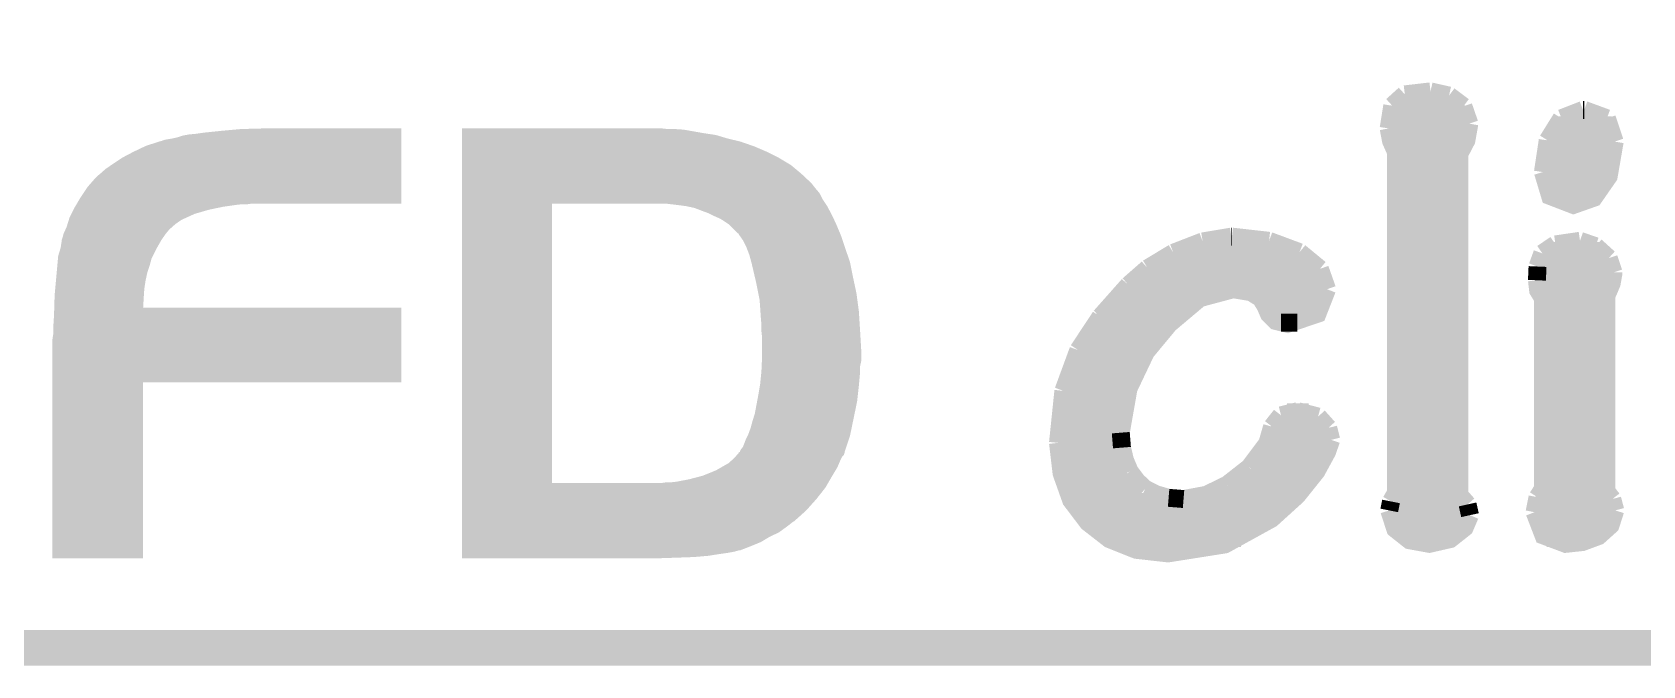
# Model space of a CAD drawing. Extents: x -4.2 to 27.1, y -3.9 to 55.1.
# Drawn here: x 11.67 to 18.51, y -3.89 to -1.19 of the extents above; entities that cross this region are included whole.
import ezdxf

# ---------------------------------------------------------------- set-up
doc = ezdxf.new("R2010")
doc.units = 0
doc.layers.add('MCP2517FD_CLICK_GKO', color=5, linetype='CONTINUOUS')
doc.layers.add('MCP2517FD_CLICK_GTO', color=14, linetype='CONTINUOUS')

msp = doc.modelspace()

# ---------------------------------------------------------------- linework, layer by layer
at = {"layer": 'MCP2517FD_CLICK_GKO', "const_width": 0.1524}
msp.add_lwpolyline([(-1.27, -3.81), (21.59, -3.81), (24.13, -1.27)], dxfattribs=at)
at = {"layer": 'MCP2517FD_CLICK_GTO', "const_width": 0.0762}
for points in [[(17.44726, -1.50622), (17.5006, -1.45796)], [(17.5006, -1.45796), (17.60982, -1.44526)], [(17.60982, -1.44526), (17.68856, -1.46304)], [(17.68856, -1.46304), (17.74952, -1.50876)], [(17.43202, -1.60274), (17.44726, -1.50622)], [(17.44472, -1.51384), (17.7546, -1.51384)], [(17.74952, -1.50876), (17.77492, -1.58242)], [(18.16608, -1.55956), (18.25752, -1.524)], [(18.25752, -1.524), (18.2626, -1.524)], [(18.2626, -1.524), (18.35912, -1.55956)], [(17.43202, -1.59004), (17.77492, -1.59004)], [(17.43202, -1.60274), (17.44218, -1.65608), (17.4625, -1.7018)], [(17.73174, -3.15976), (17.73174, -1.71196), (17.76222, -1.65354), (17.77492, -1.58242)], [(18.10766, -1.65354), (18.16608, -1.55956)], [(18.14068, -1.59004), (18.37944, -1.59004)], [(18.35912, -1.55956), (18.39214, -1.65862)], [(17.44726, -1.66624), (17.75714, -1.66624)], [(18.08734, -1.78816), (18.10766, -1.65354)], [(18.08734, -1.78816), (18.11782, -1.88976), (18.21688, -1.92786), (18.30324, -1.89738), (18.36674, -1.80594), (18.39214, -1.65862)], [(18.10258, -1.66624), (18.39214, -1.66624)], [(17.4625, -3.15214), (17.4625, -1.7018)], [(17.4625, -1.74244), (17.73174, -1.74244)], [(18.08988, -1.74244), (18.38452, -1.74244)], [(17.4625, -1.81864), (17.73174, -1.81864)], [(18.08988, -1.81864), (18.36166, -1.81864)], [(17.4625, -1.89484), (17.73174, -1.89484)], [(18.1229, -1.89484), (18.30578, -1.89484)], [(17.4625, -1.97104), (17.73174, -1.97104)], [(16.51762, -2.13106), (16.64208, -2.0828)], [(16.64208, -2.0828), (16.764, -2.06248)], [(16.764, -2.06248), (16.76654, -2.06248)], [(16.76654, -2.06248), (16.92402, -2.08026)], [(16.92402, -2.08026), (17.05356, -2.12852)], [(17.4625, -2.04724), (17.73174, -2.04724)], [(18.14068, -2.0955), (18.24482, -2.08026)], [(18.24482, -2.08026), (18.31086, -2.10312)], [(16.4084, -2.1971), (16.51762, -2.13106)], [(16.53286, -2.12344), (17.0434, -2.12344)], [(17.05356, -2.12852), (17.13992, -2.19964)], [(17.4625, -2.12344), (17.73174, -2.12344)], [(18.06448, -2.18948), (18.0848, -2.1336)], [(18.0848, -2.1336), (18.14068, -2.0955)], [(18.09496, -2.12344), (18.34134, -2.12344)], [(18.31086, -2.10312), (18.36674, -2.15392)], [(18.36674, -2.15392), (18.38706, -2.21488)], [(16.32712, -2.26822), (16.4084, -2.1971)], [(16.40332, -2.19964), (17.13992, -2.19964)], [(17.13992, -2.19964), (17.1704, -2.286)], [(17.4625, -2.19964), (17.73174, -2.19964)], [(18.06194, -2.2479), (18.06448, -2.18948)], [(18.06194, -2.19964), (18.38452, -2.19964)], [(18.35658, -3.14452), (18.35658, -2.31394), (18.36674, -2.29108), (18.37944, -2.2606), (18.38706, -2.21742), (18.38706, -2.21488)], [(16.20774, -2.40284), (16.32712, -2.26822)], [(16.2941, -2.8956), (16.32712, -2.70764), (16.40078, -2.5527), (16.49984, -2.43332), (16.62938, -2.3241), (16.77162, -2.286), (16.84782, -2.2987), (16.88846, -2.3241), (16.90878, -2.35712), (16.92402, -2.39268), (16.95196, -2.42062), (17.00276, -2.43332), (17.12976, -2.39014), (17.1704, -2.286)], [(16.3195, -2.27584), (17.1704, -2.27584)], [(17.4625, -2.27584), (17.73174, -2.27584)], [(18.06194, -2.2479), (18.06702, -2.29108), (18.08734, -2.3241)], [(18.06448, -2.27584), (18.37436, -2.27584)], [(16.24838, -2.35204), (16.58366, -2.35204)], [(16.90624, -2.35204), (17.1577, -2.35204)], [(17.4625, -2.35204), (17.73174, -2.35204)], [(18.08734, -3.13436), (18.08734, -2.3241)], [(18.08734, -2.35204), (18.35658, -2.35204)], [(16.11376, -2.54508), (16.20774, -2.40284)], [(16.18742, -2.42824), (16.50238, -2.42824)], [(16.97482, -2.42824), (17.0434, -2.42824)], [(17.4625, -2.42824), (17.73174, -2.42824)], [(18.08734, -2.42824), (18.35658, -2.42824)], [(16.05026, -2.7178), (16.11376, -2.54508)], [(16.13408, -2.50444), (16.4338, -2.50444)], [(17.4625, -2.50444), (17.73174, -2.50444)], [(18.08734, -2.50444), (18.35658, -2.50444)], [(16.09598, -2.58064), (16.383, -2.58064)], [(17.4625, -2.58064), (17.73174, -2.58064)], [(18.08734, -2.58064), (18.35658, -2.58064)], [(16.0655, -2.65684), (16.3449, -2.65684)], [(17.4625, -2.65684), (17.73174, -2.65684)], [(18.08734, -2.65684), (18.35658, -2.65684)], [(16.0274, -2.93878), (16.05026, -2.7178)], [(16.04772, -2.73304), (16.31696, -2.73304)], [(17.4625, -2.73304), (17.73174, -2.73304)], [(18.08734, -2.73304), (18.35658, -2.73304)], [(16.03502, -2.80924), (16.30172, -2.80924)], [(16.93672, -2.8702), (16.97482, -2.82194)], [(16.97482, -2.82194), (17.04594, -2.80416)], [(17.00022, -2.80924), (17.09166, -2.80924)], [(17.04594, -2.80416), (17.1323, -2.82702)], [(17.1323, -2.82702), (17.17548, -2.87528)], [(17.4625, -2.80924), (17.73174, -2.80924)], [(18.08734, -2.80924), (18.35658, -2.80924)], [(16.0274, -2.88544), (16.2941, -2.88544)], [(16.2941, -2.8956), (16.29918, -2.9591)], [(16.9164, -2.94132), (16.93672, -2.8702)], [(16.93164, -2.88544), (17.18056, -2.88544)], [(17.17548, -2.87528), (17.18818, -2.92608)], [(17.4625, -2.88544), (17.73174, -2.88544)], [(18.08734, -2.88544), (18.35658, -2.88544)], [(16.0274, -2.93878), (16.04264, -3.06832), (16.08328, -3.18262), (16.1544, -3.2766), (16.24584, -3.34772), (16.36014, -3.39344), (16.49476, -3.40868), (16.73606, -3.37058), (16.93418, -3.26136), (17.0434, -3.1623), (17.12468, -3.0607), (17.1704, -2.97688), (17.18818, -2.92608)], [(16.0274, -2.96164), (16.29918, -2.96164)], [(16.29918, -2.9591), (16.31188, -3.01244)], [(16.8402, -3.04292), (16.9164, -2.94132)], [(16.90624, -2.96164), (17.17802, -2.96164)], [(17.4625, -2.96164), (17.73174, -2.96164)], [(18.08734, -2.96164), (18.35658, -2.96164)], [(16.03502, -3.03784), (16.32204, -3.03784)], [(16.31188, -3.01244), (16.3322, -3.0607)], [(16.74622, -3.11658), (16.8402, -3.04292)], [(16.84528, -3.03784), (17.13738, -3.03784)], [(17.4625, -3.03784), (17.73174, -3.03784)], [(18.08734, -3.03784), (18.35658, -3.03784)], [(16.05534, -3.11404), (16.37284, -3.11404)], [(16.3322, -3.0607), (16.36268, -3.10134)], [(16.36268, -3.10134), (16.39824, -3.13436)], [(16.65732, -3.15976), (16.74622, -3.11658)], [(16.74876, -3.11404), (17.08404, -3.11404)], [(17.4625, -3.11404), (17.73174, -3.11404)], [(18.08734, -3.11404), (18.35658, -3.11404)], [(16.39824, -3.13436), (16.44396, -3.15722)], [(16.44396, -3.15722), (16.4973, -3.17246)], [(16.4973, -3.17246), (16.5608, -3.17754)], [(16.5608, -3.17754), (16.65732, -3.15976)], [(17.44218, -3.1877), (17.4625, -3.15214)], [(17.73174, -3.15976), (17.7673, -3.2004)], [(18.05178, -3.23342), (18.06448, -3.16992)], [(18.06448, -3.16992), (18.08734, -3.13436)], [(18.35658, -3.14452), (18.38198, -3.17754)], [(18.38198, -3.17754), (18.39468, -3.2258)], [(16.08836, -3.19024), (17.018, -3.19024)], [(17.43456, -3.2258), (17.44218, -3.1877)], [(17.43456, -3.2258), (17.45996, -3.30454), (17.52092, -3.3528), (17.60474, -3.36804), (17.69364, -3.34772), (17.7546, -3.29946), (17.77746, -3.24612)], [(17.44218, -3.19024), (17.76222, -3.19024)], [(17.7673, -3.2004), (17.77746, -3.24612)], [(18.05178, -3.23342), (18.08988, -3.33248), (18.18386, -3.36804), (18.25498, -3.36042), (18.32356, -3.33502), (18.37436, -3.2893), (18.39468, -3.2258)], [(18.05686, -3.19024), (18.38706, -3.19024)], [(16.14424, -3.26644), (16.92656, -3.26644)], [(17.43964, -3.26644), (17.77492, -3.26644)], [(18.05686, -3.26644), (18.38706, -3.26644)], [(16.23822, -3.34264), (16.80464, -3.34264)], [(17.5006, -3.34264), (17.7038, -3.34264)], [(18.10258, -3.34264), (18.30578, -3.34264)]]:
    msp.add_lwpolyline(points, dxfattribs=at)
at = {"layer": 'MCP2517FD_CLICK_GTO'}
for points in [[(12.26312, -1.64592), (12.28598, -1.640838), (13.238476, -1.64592), (13.238476, -1.640838)], [(12.28598, -1.640838), (12.30884, -1.63322), (13.238476, -1.640838), (13.238476, -1.63322)], [(12.30884, -1.63322), (12.336778, -1.62814), (13.238476, -1.63322), (13.238478, -1.62814)], [(12.336778, -1.62814), (12.36472, -1.6256), (13.238478, -1.62814), (13.238478, -1.6256)], [(12.36472, -1.6256), (12.40028, -1.62052), (13.238478, -1.6256), (13.238478, -1.62052)], [(12.40028, -1.62052), (12.47394, -1.6129), (13.238478, -1.62052), (13.238478, -1.6129)], [(12.47394, -1.6129), (12.55776, -1.60528), (13.238478, -1.6129), (13.238478, -1.60528)], [(12.55776, -1.60528), (12.650926, -1.602762), (13.238478, -1.60528), (13.23848, -1.602762)], [(12.650926, -1.602762), (12.65174, -1.60274), (13.23848, -1.602762), (12.65174, -1.60274)], [(13.49504, -1.60528), (13.495042, -1.60274), (14.368782, -1.60528), (14.34592, -1.60274)], [(13.49504, -1.60782), (13.49504, -1.60528), (14.437362, -1.60782), (14.39926, -1.60528)], [(13.49504, -1.62306), (13.49504, -1.60782), (14.52372, -1.62306), (14.437362, -1.60782)], [(13.49504, -1.63068), (13.49504, -1.62306), (14.574522, -1.63068), (14.52372, -1.62306)], [(13.49504, -1.64592), (13.49504, -1.63068), (14.62532, -1.64592), (14.574522, -1.63068)], [(12.0523, -1.7272), (12.10056, -1.7018), (13.23847, -1.7272), (13.238472, -1.7018)], [(12.10056, -1.7018), (12.153902, -1.676398), (13.238472, -1.7018), (13.238474, -1.676398)], [(12.153902, -1.676398), (12.217404, -1.65608), (13.238474, -1.676398), (13.238476, -1.65608)], [(12.217404, -1.65608), (12.219944, -1.656078), (13.238476, -1.65608), (13.238476, -1.656078)], [(12.219944, -1.656078), (12.225022, -1.65354), (13.238476, -1.656078), (13.238476, -1.65354)], [(12.225022, -1.65354), (12.23264, -1.651), (13.238476, -1.65354), (13.238476, -1.651)], [(12.23264, -1.651), (12.26312, -1.64592), (13.238476, -1.651), (13.238476, -1.64592)], [(13.49504, -1.658622), (13.49504, -1.64592), (14.67866, -1.658622), (14.62532, -1.64592)], [(13.49504, -1.67894), (13.49504, -1.658622), (14.737078, -1.67894), (14.67866, -1.658622)], [(13.49504, -1.7018), (13.49504, -1.67894), (14.79042, -1.7018), (14.737078, -1.67894)], [(13.49504, -1.7272), (13.49504, -1.7018), (14.841218, -1.7272), (14.79042, -1.7018)], [(11.95832, -1.79578), (11.98118, -1.77546), (13.238466, -1.79578), (13.238468, -1.77546)], [(11.98118, -1.77546), (12.0142, -1.7526), (13.238468, -1.77546), (13.238468, -1.7526)], [(12.0142, -1.7526), (12.0523, -1.7272), (13.238468, -1.7526), (13.23847, -1.7272)], [(13.495038, -1.795778), (13.49504, -1.75768), (14.937738, -1.795778), (14.89202, -1.75768)], [(13.49504, -1.75768), (13.49504, -1.7272), (14.89202, -1.75768), (14.841218, -1.7272)], [(11.90498, -1.851658), (11.940538, -1.81102), (13.238462, -1.851658), (13.238464, -1.81102)], [(11.940538, -1.81102), (11.945622, -1.805938), (13.238464, -1.81102), (13.238466, -1.805938)], [(11.945622, -1.805938), (11.95832, -1.79578), (13.238466, -1.805938), (13.238466, -1.79578)], [(13.495038, -1.83388), (13.495038, -1.795778), (14.97838, -1.83388), (14.937738, -1.795778)], [(13.495038, -1.836422), (13.495038, -1.83388), (14.98092, -1.836422), (14.97838, -1.83388)], [(13.495038, -1.84658), (13.495038, -1.836422), (14.98854, -1.84658), (14.98092, -1.836422)], [(13.495038, -1.85928), (13.495038, -1.84658), (14.9987, -1.85928), (14.98854, -1.84658)], [(11.859558, -1.92278), (11.874498, -1.89738), (13.238458, -1.92278), (13.238458, -1.89738)], [(11.874498, -1.89738), (11.90498, -1.851658), (13.238458, -1.89738), (13.238462, -1.851658)], [(13.495038, -1.877064), (13.495038, -1.85928), (15.013942, -1.877064), (14.9987, -1.85928)], [(13.495038, -1.902462), (13.495038, -1.877064), (15.026642, -1.902462), (15.013942, -1.877064)], [(13.495038, -1.92278), (13.495038, -1.902462), (15.040188, -1.92278), (15.026642, -1.902462)], [(11.825604, -1.991362), (11.82878, -1.9812), (12.303758, -1.991362), (12.326112, -1.9812)], [(11.82878, -1.9812), (11.8364, -1.96596), (12.326112, -1.9812), (12.359638, -1.96596)], [(11.8364, -1.96596), (11.84529, -1.94818), (12.359638, -1.96596), (12.4206, -1.94818)], [(11.84529, -1.94818), (11.8491, -1.940562), (12.4206, -1.94818), (12.457166, -1.940562)], [(11.8491, -1.940562), (11.852088, -1.93548), (12.457166, -1.940562), (12.481562, -1.93548)], [(11.852088, -1.93548), (11.85657, -1.92786), (12.481562, -1.93548), (12.5349, -1.92786)], [(11.85657, -1.92786), (11.858064, -1.92532), (12.5349, -1.92786), (12.55776, -1.92532)], [(11.858064, -1.92532), (11.859558, -1.92278), (12.580618, -1.92532), (12.5984, -1.92278)], [(13.495022, -3.108938), (13.495038, -1.92278), (13.87856, -3.108938), (13.878582, -1.92278)], [(14.40942, -1.92786), (14.366238, -1.92278), (15.043574, -1.92786), (15.040188, -1.92278)], [(14.447504, -1.932938), (14.40942, -1.92786), (15.046958, -1.932938), (15.043574, -1.92786)], [(14.447518, -1.93294), (14.447504, -1.932938), (15.04696, -1.93294), (15.046958, -1.932938)], [(14.483082, -1.940562), (14.447518, -1.93294), (15.051026, -1.940562), (15.04696, -1.93294)], [(14.5161, -1.95326), (14.483082, -1.940562), (15.057798, -1.95326), (15.051026, -1.940562)], [(14.54404, -1.96342), (14.5161, -1.95326), (15.063218, -1.96342), (15.057798, -1.95326)], [(14.559276, -1.971038), (14.54404, -1.96342), (15.06728, -1.971038), (15.063218, -1.96342)], [(14.56944, -1.97612), (14.559276, -1.971038), (15.069652, -1.97612), (15.06728, -1.971038)], [(14.5923, -1.986282), (14.56944, -1.97612), (15.074394, -1.986282), (15.069652, -1.97612)], [(11.800838, -2.05994), (11.803378, -2.04978), (12.230606, -2.05994), (12.23772, -2.04978)], [(11.803378, -2.04978), (11.80338, -2.049778), (12.23772, -2.04978), (12.23772, -2.049778)], [(11.80338, -2.049778), (11.810306, -2.03454), (12.23772, -2.049778), (12.25042, -2.03454)], [(11.810306, -2.03454), (11.812616, -2.02946), (12.25042, -2.03454), (12.2555, -2.02946)], [(11.812616, -2.02946), (11.816082, -2.021838), (12.2555, -2.02946), (12.264074, -2.021838)], [(11.816082, -2.021838), (11.820048, -2.009142), (12.264074, -2.021838), (12.278358, -2.009142)], [(11.820048, -2.009142), (11.825604, -1.991362), (12.278358, -2.009142), (12.303758, -1.991362)], [(14.61262, -1.99898), (14.5923, -1.986282), (15.08032, -1.99898), (15.074394, -1.986282)], [(14.62786, -2.00914), (14.61262, -1.99898), (15.08506, -2.00914), (15.08032, -1.99898)], [(14.627862, -2.009142), (14.62786, -2.00914), (15.085062, -2.009142), (15.08506, -2.00914)], [(14.665964, -2.047242), (14.627862, -2.009142), (15.101104, -2.047242), (15.085062, -2.009142)], [(14.67104, -2.049794), (14.665964, -2.047242), (15.102178, -2.049794), (15.101104, -2.047242)], [(14.671044, -2.052326), (14.67104, -2.049794), (15.103244, -2.052326), (15.102178, -2.049794)], [(14.674596, -2.0574), (14.671044, -2.052326), (15.10538, -2.0574), (15.103244, -2.052326)], [(11.78052, -2.143758), (11.79068, -2.11074), (12.18311, -2.143758), (12.19962, -2.11074)], [(11.79068, -2.11074), (11.79576, -2.077718), (12.19962, -2.11074), (12.218488, -2.077718)], [(11.79576, -2.077718), (11.795762, -2.075178), (12.218488, -2.077718), (12.21994, -2.075178)], [(11.795762, -2.075178), (11.800838, -2.05994), (12.21994, -2.075178), (12.230606, -2.05994)], [(14.68882, -2.077722), (14.674596, -2.0574), (15.112154, -2.077722), (15.10538, -2.0574)], [(14.70406, -2.1082), (14.68882, -2.077722), (15.122314, -2.1082), (15.112154, -2.077722)], [(14.705038, -2.11074), (14.70406, -2.1082), (15.12316, -2.11074), (15.122314, -2.1082)], [(14.71676, -2.14122), (14.705038, -2.11074), (15.133762, -2.14122), (15.12316, -2.11074)], [(11.774054, -2.214882), (11.776824, -2.1844), (12.15898, -2.214882), (12.16914, -2.1844)], [(11.776824, -2.1844), (11.779364, -2.156462), (12.16914, -2.1844), (12.176758, -2.156462)], [(11.779364, -2.156462), (11.78052, -2.143758), (12.176758, -2.156462), (12.18311, -2.143758)], [(14.724212, -2.169162), (14.71676, -2.14122), (15.14348, -2.169162), (15.133762, -2.14122)], [(14.72692, -2.17932), (14.724212, -2.169162), (15.145512, -2.17932), (15.14348, -2.169162)], [(14.739366, -2.23266), (14.72692, -2.17932), (15.15618, -2.23266), (15.145512, -2.17932)], [(11.76782, -2.283458), (11.77082, -2.25044), (12.14628, -2.283458), (12.15136, -2.25044)], [(11.77082, -2.25044), (11.774054, -2.214882), (12.15136, -2.25044), (12.15898, -2.214882)], [(14.7447, -2.25552), (14.739366, -2.23266), (15.16108, -2.25552), (15.15618, -2.23266)], [(14.754352, -2.30378), (14.7447, -2.25552), (15.17142, -2.30378), (15.16108, -2.25552)], [(11.763662, -2.36474), (11.764972, -2.32156), (12.141224, -2.36474), (12.14374, -2.32156)], [(11.764972, -2.32156), (11.76528, -2.311402), (12.14374, -2.32156), (12.144416, -2.311402)], [(11.76528, -2.311402), (11.76782, -2.283458), (12.144416, -2.311402), (12.14628, -2.283458)], [(14.75994, -2.33172), (14.754352, -2.30378), (15.175146, -2.33172), (15.17142, -2.30378)], [(11.76274, -2.39522), (11.763662, -2.364762), (13.238476, -2.39522), (13.23848, -2.364762)], [(11.763662, -2.364762), (11.763662, -2.36474), (13.23848, -2.364762), (12.141224, -2.36474)], [(14.76248, -2.36728), (14.75994, -2.33172), (15.179888, -2.36728), (15.175146, -2.33172)], [(14.763328, -2.37998), (14.76248, -2.36728), (15.18158, -2.37998), (15.179888, -2.36728)], [(14.76502, -2.40538), (14.763328, -2.37998), (15.183168, -2.40538), (15.18158, -2.37998)], [(11.7602, -2.43586), (11.76274, -2.39522), (13.238474, -2.43586), (13.238476, -2.39522)], [(11.7602, -2.471418), (11.7602, -2.43586), (13.238472, -2.471418), (13.238474, -2.43586)], [(14.76756, -2.435858), (14.76502, -2.40538), (15.185074, -2.435858), (15.183168, -2.40538)], [(14.76756, -2.46126), (14.76756, -2.435858), (15.18666, -2.46126), (15.185074, -2.435858)], [(14.76756, -2.4638), (14.76756, -2.46126), (15.18681, -2.4638), (15.18666, -2.46126)], [(11.75512, -2.504438), (11.7602, -2.471418), (13.23847, -2.504438), (13.238472, -2.471418)], [(11.75512, -2.68224), (11.75512, -2.504438), (13.238458, -2.68224), (13.23847, -2.504438)], [(14.7701, -2.486662), (14.76756, -2.4638), (15.188156, -2.486662), (15.18681, -2.4638)], [(14.7701, -2.547618), (14.7701, -2.486662), (15.19174, -2.547618), (15.188156, -2.486662)], [(14.768598, -2.613662), (14.769638, -2.590802), (15.18666, -2.613662), (15.19174, -2.590802)], [(14.769638, -2.590802), (14.7701, -2.58064), (15.19174, -2.590802), (15.19174, -2.58064)], [(14.7701, -2.58064), (14.7701, -2.547618), (15.19174, -2.58064), (15.19174, -2.547618)], [(14.76248, -2.68732), (14.767304, -2.63906), (15.182272, -2.68732), (15.18666, -2.63906)], [(14.767304, -2.63906), (14.76756, -2.636518), (15.18666, -2.63906), (15.18666, -2.636518)], [(14.76756, -2.636518), (14.768598, -2.613662), (15.18666, -2.636518), (15.18666, -2.613662)], [(11.75512, -2.682262), (11.75512, -2.68224), (12.1412, -2.682262), (13.238458, -2.68224)], [(11.75512, -3.428978), (11.75512, -2.682262), (12.141178, -3.428978), (12.1412, -2.682262)], [(14.749144, -2.763518), (14.75486, -2.73304), (15.17396, -2.763518), (15.177346, -2.73304)], [(14.75486, -2.73304), (14.76121, -2.69494), (15.177346, -2.73304), (15.18158, -2.69494)], [(14.76121, -2.69494), (14.76248, -2.68732), (15.18158, -2.69494), (15.182272, -2.68732)], [(14.73962, -2.814322), (14.749144, -2.763518), (15.163448, -2.814322), (15.17396, -2.763518)], [(14.72184, -2.87528), (14.72946, -2.84734), (15.150834, -2.87528), (15.156616, -2.84734)], [(14.72946, -2.84734), (14.73962, -2.814322), (15.156616, -2.84734), (15.163448, -2.814322)], [(14.6939, -2.94386), (14.70152, -2.92354), (15.132472, -2.94386), (15.139244, -2.92354)], [(14.70152, -2.92354), (14.70787, -2.91084), (15.139244, -2.92354), (15.143478, -2.91084)], [(14.70787, -2.91084), (14.71168, -2.90322), (15.143478, -2.91084), (15.145054, -2.90322)], [(14.71168, -2.90322), (14.72184, -2.87528), (15.145054, -2.90322), (15.150834, -2.87528)], [(14.627858, -3.025142), (14.647862, -3.00736), (15.097758, -3.025142), (15.10538, -3.00736)], [(14.647862, -3.00736), (14.65072, -3.00482), (15.10538, -3.00736), (15.10665, -3.00482)], [(14.65072, -3.00482), (14.657488, -2.997204), (15.10665, -3.00482), (15.110458, -2.997204)], [(14.657488, -2.997204), (14.664264, -2.989582), (15.110458, -2.997204), (15.118076, -2.989582)], [(14.664264, -2.989582), (14.671034, -2.981966), (15.118076, -2.989582), (15.120616, -2.981966)], [(14.671034, -2.981962), (14.67104, -2.979434), (15.120618, -2.981962), (15.120618, -2.979434)], [(14.671034, -2.981966), (14.671034, -2.981962), (15.120616, -2.981966), (15.120618, -2.981962)], [(14.67104, -2.979434), (14.671058, -2.979424), (15.120618, -2.979434), (15.12062, -2.979424)], [(14.671058, -2.979424), (14.676112, -2.976882), (15.12062, -2.979424), (15.121466, -2.976882)], [(14.676112, -2.976882), (14.67866, -2.969262), (15.121466, -2.976882), (15.124006, -2.969262)], [(14.67866, -2.969262), (14.688818, -2.95656), (15.124006, -2.969262), (15.12824, -2.95656)], [(14.688818, -2.95656), (14.6939, -2.94386), (15.12824, -2.95656), (15.132472, -2.94386)], [(14.508902, -3.08102), (14.51864, -3.07848), (15.06728, -3.08102), (15.068804, -3.07848)], [(14.51864, -3.07848), (14.57452, -3.05562), (15.068804, -3.07848), (15.08252, -3.05562)], [(14.57452, -3.05562), (14.596744, -3.04292), (15.08252, -3.05562), (15.09014, -3.04292)], [(14.596744, -3.04292), (14.627858, -3.025142), (15.09014, -3.04292), (15.097758, -3.025142)], [(13.495022, -3.10896), (13.495022, -3.108938), (14.345918, -3.10896), (13.87856, -3.108938)], [(13.495022, -3.12928), (13.495022, -3.10896), (15.03934, -3.12928), (15.051104, -3.10896)], [(13.495022, -3.17754), (13.495022, -3.12928), (15.00124, -3.17754), (15.03934, -3.12928)], [(14.345918, -3.10896), (14.3637, -3.10642), (15.051104, -3.10896), (15.052574, -3.10642)], [(14.384018, -3.10642), (14.406882, -3.10388), (15.052574, -3.10642), (15.054044, -3.10388)], [(14.406882, -3.10388), (14.460222, -3.09372), (15.054044, -3.10388), (15.059926, -3.09372)], [(14.460222, -3.09372), (14.508902, -3.08102), (15.059926, -3.09372), (15.06728, -3.08102)], [(13.495022, -3.2258), (13.495022, -3.17754), (14.95806, -3.2258), (15.00124, -3.17754)], [(13.49502, -3.271522), (13.495022, -3.2258), (14.907256, -3.271522), (14.95806, -3.2258)], [(13.49502, -3.27406), (13.49502, -3.271522), (14.90218, -3.27406), (14.907256, -3.271522)], [(13.49502, -3.28422), (13.49502, -3.27406), (14.88948, -3.28422), (14.90218, -3.27406)], [(13.49502, -3.29946), (13.49502, -3.28422), (14.86916, -3.29946), (14.88948, -3.28422)], [(13.49502, -3.31978), (13.49502, -3.29946), (14.841218, -3.31978), (14.86916, -3.29946)], [(13.49502, -3.33756), (13.49502, -3.31978), (14.80312, -3.33756), (14.841218, -3.31978)], [(13.49502, -3.36042), (13.49502, -3.33756), (14.76502, -3.36042), (14.80312, -3.33756)], [(13.49502, -3.3782), (13.49502, -3.36042), (14.72184, -3.3782), (14.76502, -3.36042)], [(13.49502, -3.39598), (13.49502, -3.3782), (14.676116, -3.39598), (14.72184, -3.3782)], [(13.49502, -3.40106), (13.49502, -3.39598), (14.653262, -3.40106), (14.671036, -3.39598)], [(13.49502, -3.40614), (13.49502, -3.40106), (14.62532, -3.40614), (14.653262, -3.40106)], [(13.49502, -3.41122), (13.49502, -3.40614), (14.58976, -3.41122), (14.62532, -3.40614)], [(13.49502, -3.41884), (13.49502, -3.41122), (14.541502, -3.41884), (14.58976, -3.41122)], [(13.49502, -3.42392), (13.49502, -3.41884), (14.48308, -3.42392), (14.541502, -3.41884)], [(12.141178, -3.429), (11.75512, -3.428978), (12.141178, -3.429), (12.141178, -3.428978)], [(13.49502, -3.42646), (13.49502, -3.42392), (14.4145, -3.42646), (14.48308, -3.42392)], [(13.49502, -3.428978), (13.49502, -3.42646), (14.33896, -3.428978), (14.4145, -3.42646)], [(14.3383, -3.429), (13.49502, -3.428978), (14.3383, -3.429), (14.33896, -3.428978)]]:
    msp.add_solid(points, dxfattribs=at)

doc.saveas('drawing.dxf')
